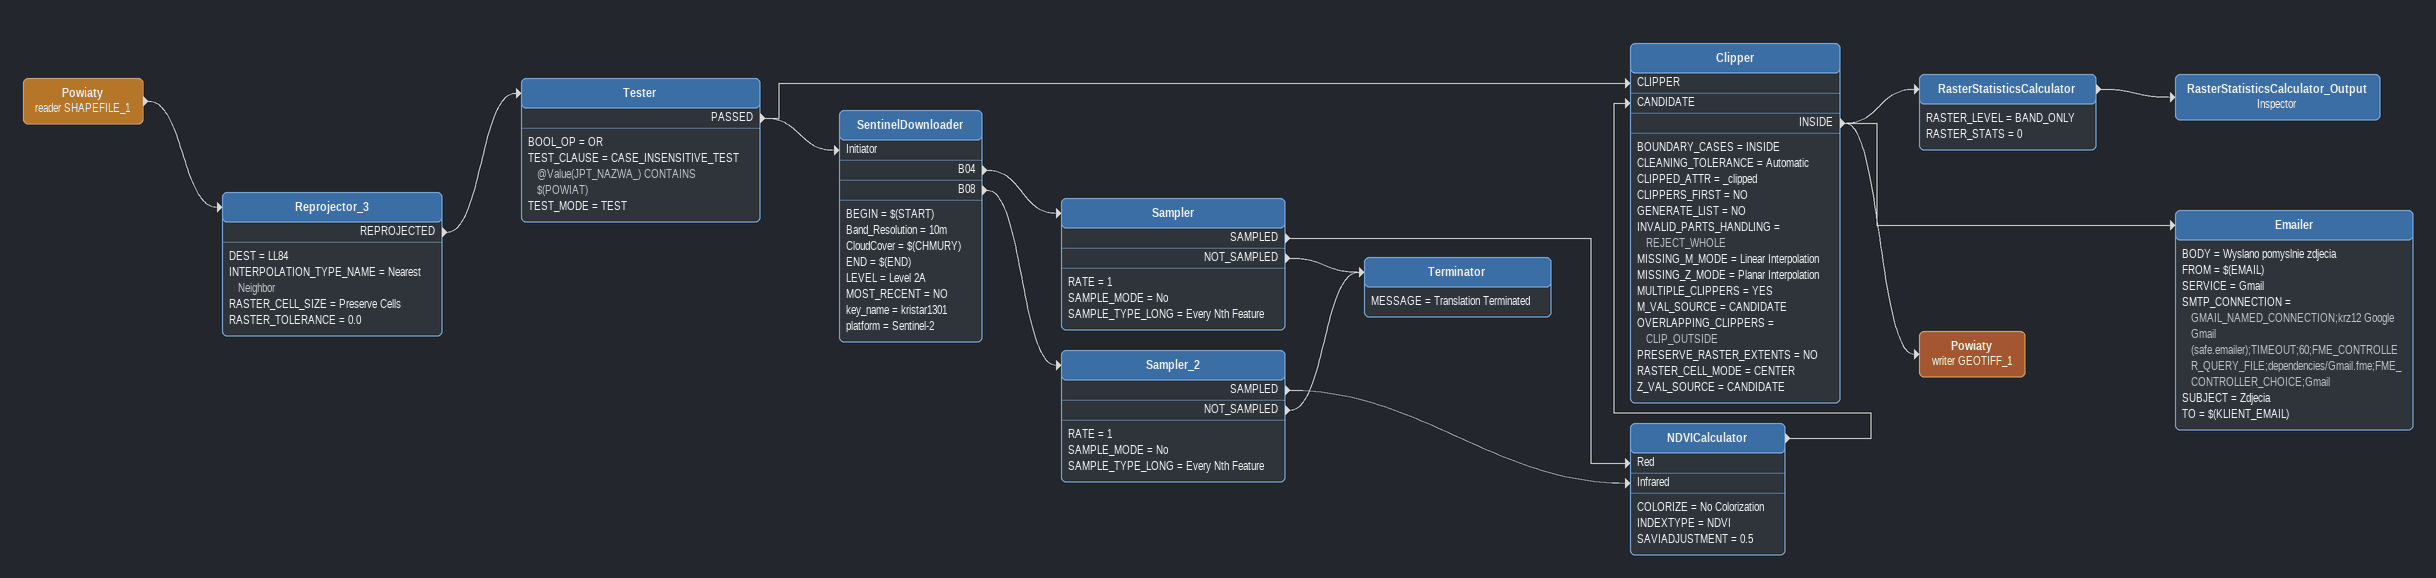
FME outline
Powiaty (reader SHAPEFILE_1)
    -> Reprojector_3
Reprojector_3
    DEST = LL84
    INTERPOLATION_TYPE_NAME = Nearest Neighbor
    RASTER_CELL_SIZE = Preserve Cells
    RASTER_TOLERANCE = 0.0
    REPROJECTED -> Tester
Tester
    BOOL_OP = OR
    TEST_CLAUSE = CASE_INSENSITIVE_TEST @Value(JPT_NAZWA_) CONTAINS $(POWIAT)
    TEST_MODE = TEST
    PASSED -> SentinelDownloader [Initiator]
    PASSED -> Clipper [CLIPPER]
SentinelDownloader
    BEGIN = $(START)
    Band_Resolution = 10m
    CloudCover = $(CHMURY)
    END = $(END)
    LEVEL = Level 2A
    MOST_RECENT = NO
    key_name = kristar1301
    platform = Sentinel-2
    B04 -> Sampler
    B08 -> Sampler_2
Sampler
    RATE = 1
    SAMPLE_MODE = No
    SAMPLE_TYPE_LONG = Every Nth Feature
    SAMPLED -> NDVICalculator [Red]
    NOT_SAMPLED -> Terminator
Sampler_2
    RATE = 1
    SAMPLE_MODE = No
    SAMPLE_TYPE_LONG = Every Nth Feature
    SAMPLED -> NDVICalculator [Infrared]
    NOT_SAMPLED -> Terminator
NDVICalculator
    COLORIZE = No Colorization
    INDEXTYPE = NDVI
    SAVIADJUSTMENT = 0.5
    -> Clipper [CANDIDATE]
Clipper
    BOUNDARY_CASES = INSIDE
    CLEANING_TOLERANCE = Automatic
    CLIPPED_ATTR = _clipped
    CLIPPERS_FIRST = NO
    GENERATE_LIST = NO
    INVALID_PARTS_HANDLING = REJECT_WHOLE
    MISSING_M_MODE = Linear Interpolation
    MISSING_Z_MODE = Planar Interpolation
    MULTIPLE_CLIPPERS = YES
    M_VAL_SOURCE = CANDIDATE
    OVERLAPPING_CLIPPERS = CLIP_OUTSIDE
    PRESERVE_RASTER_EXTENTS = NO
    RASTER_CELL_MODE = CENTER
    Z_VAL_SOURCE = CANDIDATE
    INSIDE -> RasterStatisticsCalculator
    INSIDE -> Emailer
    INSIDE -> Powiaty (writer GEOTIFF_1)
RasterStatisticsCalculator
    RASTER_LEVEL = BAND_ONLY
    RASTER_STATS = 0
    -> RasterStatisticsCalculator_Output
RasterStatisticsCalculator_Output: Inspector
Emailer
    BODY = Wyslano pomyslnie zdjecia
    FROM = $(EMAIL)
    SERVICE = Gmail
    SMTP_CONNECTION = GMAIL_NAMED_CONNECTION;krz12 Google Gmail (safe.emailer);TIMEOUT;60;FME_CONTROLLER_QUERY_FILE;dependencies/Gmail.fme;FME_CONTROLLER_CHOICE;Gmail
    SUBJECT = Zdjecia
    TO = $(KLIENT_EMAIL)
Powiaty (writer GEOTIFF_1)
Terminator
    MESSAGE = Translation Terminated
